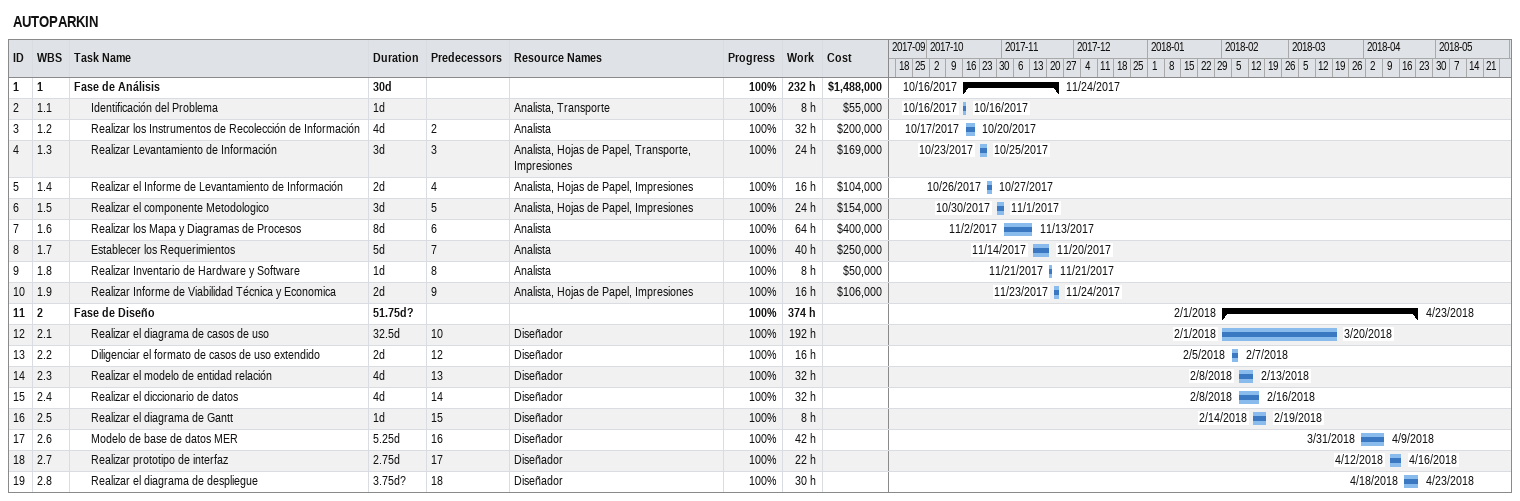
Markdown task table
AUTOPARKIN

| ID | WBS | Task | Duration | Start | Finish | Predecessors | Resources | % complete | Work (h) | Cost ($) |
|---|---|---|---|---|---|---|---|---|---|---|
| 1 | 1 | **Fase de Análisis** | 30d | 2017-10-16 | 2017-11-24 |  |  | 100 | 232 | 1488000 |
| 2 | 1.1 | Identificación del Problema | 1d | 2017-10-16 | 2017-10-16 |  | Analista, Transporte | 100 | 8 | 55000 |
| 3 | 1.2 | Realizar los Instrumentos de Recolección de Información | 4d | 2017-10-17 | 2017-10-20 | 2 | Analista | 100 | 32 | 200000 |
| 4 | 1.3 | Realizar Levantamiento de Información | 3d | 2017-10-23 | 2017-10-25 | 3 | Analista, Hojas de Papel, Transporte, Impresiones | 100 | 24 | 169000 |
| 5 | 1.4 | Realizar el Informe de Levantamiento de Información | 2d | 2017-10-26 | 2017-10-27 | 4 | Analista, Hojas de Papel, Impresiones | 100 | 16 | 104000 |
| 6 | 1.5 | Realizar el componente Metodologico | 3d | 2017-10-30 | 2017-11-01 | 5 | Analista, Hojas de Papel, Impresiones | 100 | 24 | 154000 |
| 7 | 1.6 | Realizar los Mapa y Diagramas de Procesos | 8d | 2017-11-02 | 2017-11-13 | 6 | Analista | 100 | 64 | 400000 |
| 8 | 1.7 | Establecer los Requerimientos | 5d | 2017-11-14 | 2017-11-20 | 7 | Analista | 100 | 40 | 250000 |
| 9 | 1.8 | Realizar Inventario de Hardware y Software | 1d | 2017-11-21 | 2017-11-21 | 8 | Analista | 100 | 8 | 50000 |
| 10 | 1.9 | Realizar Informe de Viabilidad Técnica y Economica | 2d | 2017-11-23 | 2017-11-24 | 9 | Analista, Hojas de Papel, Impresiones | 100 | 16 | 106000 |
| 11 | 2 | **Fase de Diseño** | 51.75d? | 2018-02-01 | 2018-04-23 |  |  | 100 | 374 |  |
| 12 | 2.1 | Realizar el diagrama de casos de uso | 32.5d | 2018-02-01 | 2018-03-20 | 10 | Diseñador | 100 | 192 |  |
| 13 | 2.2 | Diligenciar el formato de casos de uso extendido | 2d | 2018-02-05 | 2018-02-07 | 12 | Diseñador | 100 | 16 |  |
| 14 | 2.3 | Realizar el modelo de entidad relación | 4d | 2018-02-08 | 2018-02-13 | 13 | Diseñador | 100 | 32 |  |
| 15 | 2.4 | Realizar el diccionario de datos | 4d | 2018-02-08 | 2018-02-16 | 14 | Diseñador | 100 | 32 |  |
| 16 | 2.5 | Realizar el diagrama de Gantt | 1d | 2018-02-14 | 2018-02-19 | 15 | Diseñador | 100 | 8 |  |
| 17 | 2.6 | Modelo de base de datos MER | 5.25d | 2018-03-31 | 2018-04-09 | 16 | Diseñador | 100 | 42 |  |
| 18 | 2.7 | Realizar prototipo de interfaz | 2.75d | 2018-04-12 | 2018-04-16 | 17 | Diseñador | 100 | 22 |  |
| 19 | 2.8 | Realizar el diagrama de despliegue | 3.75d? | 2018-04-18 | 2018-04-23 | 18 | Diseñador | 100 | 30 |  |
